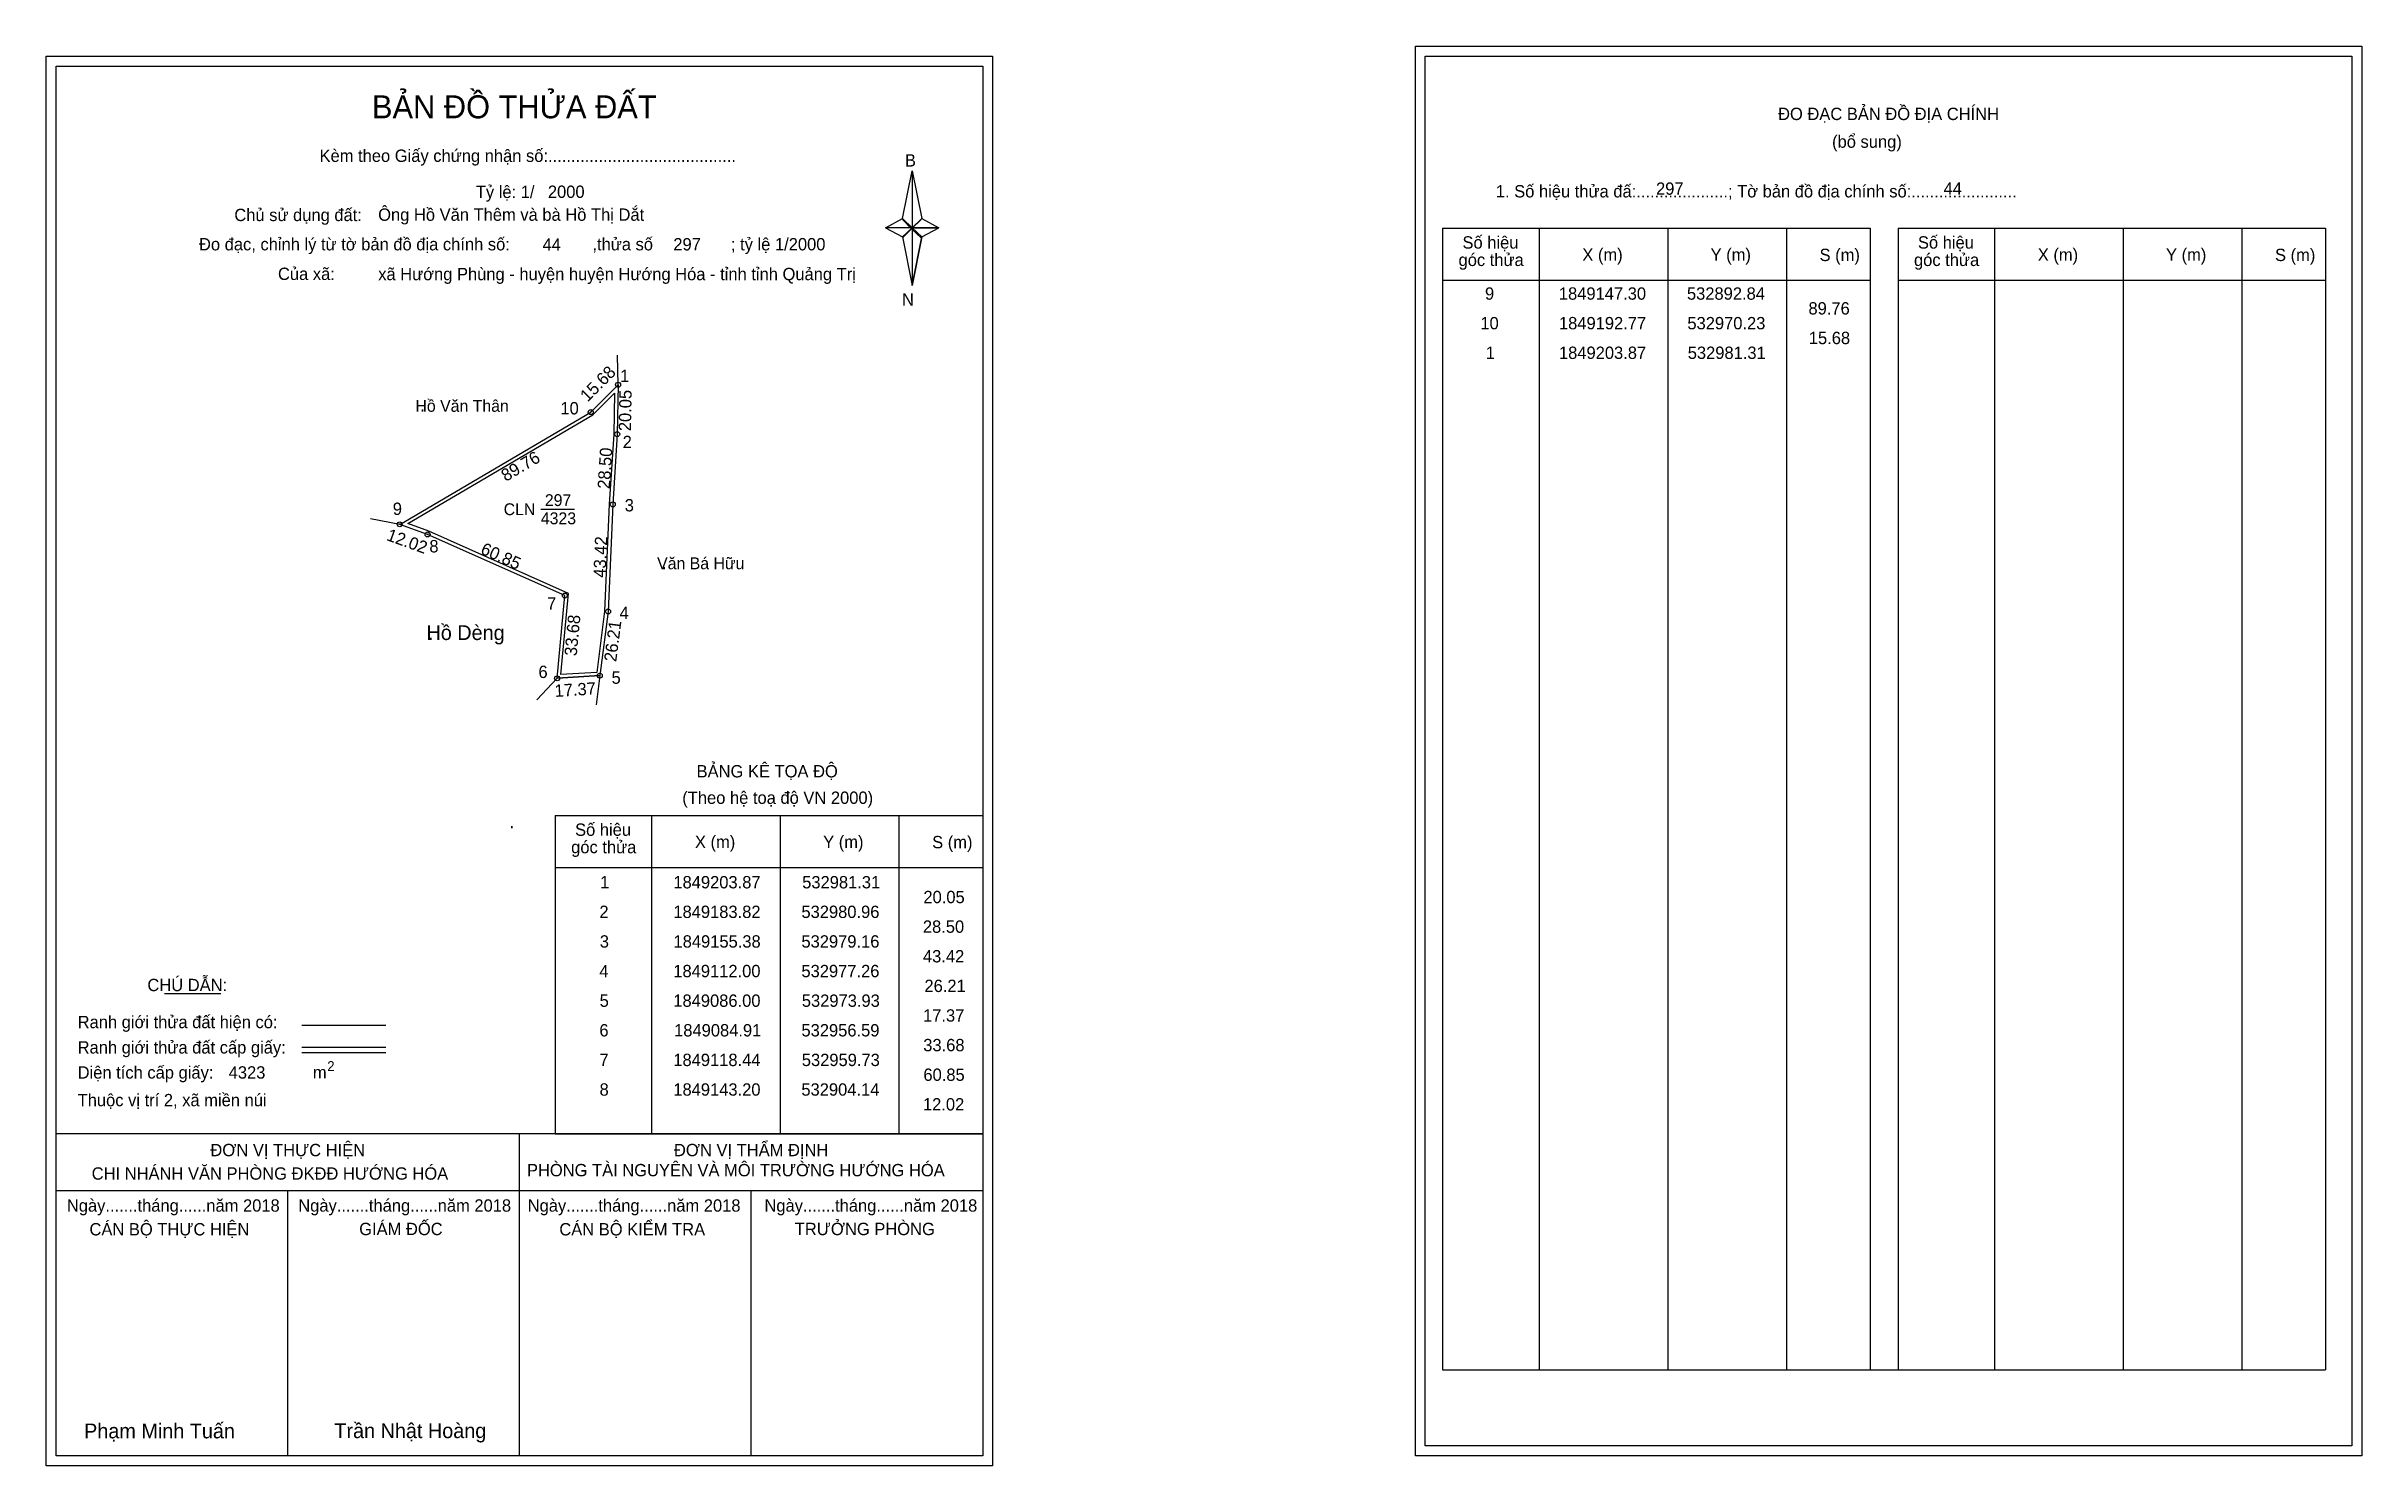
# Model space of a CAD drawing. Extents: x 532750 to 533688, y 1848766 to 1849341.
import ezdxf

# ---------------------------------------------------------------- set-up
doc = ezdxf.new("R2010")
doc.units = 0
for name, color, linetype in [('Level 1', 7, 'Continuous'), ('Level 10', 7, 'Continuous'), ('Level 11', 7, 'Continuous'), ('Level 13', 7, 'Continuous'), ('Level 27', 7, 'Continuous'), ('Level 3', 7, 'Continuous'), ('Level 36', 7, 'Continuous'), ('Level 49', 7, 'Continuous'), ('Level 53', 7, 'Continuous'), ('Level 55', 7, 'Continuous'), ('Level 6', 7, 'Continuous'), ('Level 60', 7, 'Continuous'), ('Level 63', 7, 'Continuous'), ('Level 9', 7, 'Continuous')]:
    doc.layers.add(name, color=color, linetype=linetype)

msp = doc.modelspace()

# ---------------------------------------------------------------- linework, layer by layer
at = {"layer": 'Level 1'}
for p, q in [((532753.67, 1849333), (532753.67, 1849333)), ((533308.31, 1849337), (533308.31, 1849337)), ((533096.51, 1849271.24), (533100.45, 1849290.52)), ((533100.45, 1849290.52), (533100.45, 1849267.47)), ((533100.45, 1849290.52), (533104.38, 1849271.24)), ((533089.62, 1849267.47), (533096.51, 1849271.24)), ((533096.51, 1849271.24), (533100.45, 1849267.47)), ((533100.15, 1849267.03), (533096.51, 1849270.8)), ((533100.45, 1849267.47), (533096.51, 1849263.79)), ((533100.15, 1849267.03), (533096.51, 1849263.35)), ((533096.51, 1849263.35), (533100.15, 1849267.03)), ((533104.09, 1849270.8), (533100.15, 1849267.03)), ((533100.15, 1849267.03), (533104.09, 1849270.8)), ((533104.09, 1849263.35), (533100.15, 1849267.03)), ((533104.38, 1849271.24), (533100.45, 1849267.47)), ((533100.45, 1849267.47), (533100.45, 1849244.07)), ((533100.45, 1849267.47), (533111.27, 1849267.47)), ((533100.45, 1849267.47), (533104.38, 1849263.79)), ((533104.38, 1849263.79), (533111.27, 1849267.47)), ((533315.38, 1849267.29), (533488.58, 1849267.29)), ((533354.56, 1848804.76), (533354.56, 1849267.29)), ((533406.7, 1848804.76), (533406.7, 1849267.29)), ((533454.65, 1849267.29), (533454.65, 1848804.76)), ((533488.58, 1849267.29), (533488.58, 1848804.76)), ((533499.89, 1849267.29), (533673.1, 1849267.29)), ((533539.07, 1848804.76), (533539.07, 1849267.29)), ((533591.22, 1848804.76), (533591.22, 1849267.29)), ((533639.16, 1849267.29), (533639.16, 1848804.76)), ((533673.1, 1849267.29), (533673.1, 1848804.76)), ((533096.51, 1849263.79), (533100.45, 1849244.07)), ((533104.38, 1849263.79), (533100.45, 1849244.07)), ((533315.38, 1849246.24), (533488.58, 1849246.24)), ((533499.89, 1849246.24), (533673.1, 1849246.24)), ((532955.86, 1849029.35), (533129.06, 1849029.35)), ((532995.04, 1848900.3), (532995.04, 1849029.35)), ((533047.18, 1848900.3), (533047.18, 1849029.35)), ((533095.12, 1849029.35), (533095.12, 1848900.3)), ((532955.86, 1849008.29), (533129.06, 1849008.29)), ((532797.5, 1848957.13), (532820.31, 1848957.13)), ((532853.23, 1848944.33), (532887.26, 1848944.33)), ((532853.23, 1848935.43), (532887.26, 1848935.43)), ((532853.23, 1848933.24), (532887.26, 1848933.24)), ((532967.32, 1848900.3), (532753.66, 1848900.3)), ((533129.06, 1848900.3), (532919.38, 1848900.3)), ((532941.36, 1848769.85), (532941.36, 1848900.3)), ((532955.86, 1848900.29), (533129.06, 1848900.29)), ((533129.06, 1848877.2), (532753.66, 1848877.2)), ((532847.51, 1848769.85), (532847.51, 1848877.2)), ((533035.21, 1848769.85), (533035.21, 1848877.2)), ((533315.38, 1848804.76), (533673.1, 1848804.76)), ((533129.06, 1848769.85), (533129.06, 1848769.85)), ((533683.71, 1848773.85), (533683.71, 1848773.85))]:
    msp.add_line(p, q, dxfattribs=at)
for points in [[(533096.51, 1849271.24), (533100.45, 1849290.52), (533100.45, 1849267.47)], [(533089.62, 1849267.47), (533096.51, 1849263.79), (533100.45, 1849267.47)], [(533100.45, 1849267.47), (533104.38, 1849271.24), (533111.27, 1849267.47)], [(533100.45, 1849267.47), (533100.45, 1849244.07), (533104.38, 1849263.79)]]:
    msp.add_lwpolyline(points, close=True, dxfattribs=at)
at = {"layer": 'Level 10'}
msp.add_line((532956.59, 1849084.91), (532973.93, 1849086), dxfattribs=at)
for points in [[(532973.93, 1849086), (532956.59, 1849084.91), (532959.73, 1849118.44), (532904.14, 1849143.2), (532892.84, 1849147.3), (532970.23, 1849192.77), (532981.31, 1849203.87), (532980.96, 1849183.82), (532979.16, 1849155.38), (532977.26, 1849112)], [(532972.69, 1849087.32), (532958.14, 1849086.41), (532961.22, 1849119.31), (532904.66, 1849144.5), (532896.12, 1849147.6), (532971.09, 1849191.65), (532979.85, 1849200.43), (532979.56, 1849183.88), (532977.76, 1849155.45), (532975.86, 1849112.12)]]:
    msp.add_lwpolyline(points, close=True, dxfattribs=at)
at = {"layer": 'Level 11'}
for centre in [(532981.31, 1849203.87), (532970.23, 1849192.77), (532980.96, 1849183.82), (532979.16, 1849155.38), (532892.84, 1849147.3), (532904.14, 1849143.2), (532959.73, 1849118.44), (532977.26, 1849112), (532956.59, 1849084.91), (532973.93, 1849086), (532973.93, 1849086)]:
    msp.add_circle(centre, 1, dxfattribs=at)
at = {"layer": 'Level 27'}
for p, q in [((532981.31, 1849203.87), (532981.11, 1849215.87)), ((532892.84, 1849147.3), (532881.04, 1849149.47)), ((532973.93, 1849086), (532972.41, 1849074.1)), ((532956.59, 1849084.91), (532948.41, 1849076.13))]:
    msp.add_line(p, q, dxfattribs=at)
at = {"layer": 'Level 3'}
for p, q in [((533315.38, 1849267.29), (533315.38, 1848804.76)), ((533499.89, 1849267.29), (533499.89, 1848804.76)), ((532955.86, 1849029.35), (532955.86, 1848900.3))]:
    msp.add_line(p, q, dxfattribs=at)
at = {"layer": 'Level 63'}
for points in [[(533304.32, 1849341), (533687.72, 1849341), (533687.72, 1848769.85), (533304.32, 1848769.85)], [(532749.66, 1849337), (533133.06, 1849337), (533133.06, 1848765.85), (532749.66, 1848765.85)], [(532753.66, 1849333), (533129.06, 1849333), (533129.06, 1848769.85), (532753.66, 1848769.85)], [(533308.32, 1849337), (533683.72, 1849337), (533683.72, 1848773.85), (533308.32, 1848773.85)]]:
    msp.add_lwpolyline(points, close=True, dxfattribs=at)
at = {"layer": 'Level 9'}
msp.add_line((532949.99, 1849153.42), (532963.61, 1849153.42), dxfattribs=at)

# ---------------------------------------------------------------- texts
at = {"layer": 'Level 1'}
for s, height, p in [('BẢN ĐỒ THỬA ĐẤT', 9.3313, (532881.6, 1849311.82)), ('ĐO ĐẠC BẢN ĐỒ ĐỊA CHÍNH', 5, (533451.27, 1849311.12)), ('(bổ sung)', 5, (533473.15, 1849299.88)), ('Kèm theo Giấy chứng nhận số:.........................................', 5, (532860.36, 1849294.16)), ('B', 5, (533097.53, 1849292.28)), ('1. Số hiệu thửa đấ:....................; Tờ bản đồ địa chính số:.......................', 5, (533336.93, 1849279.76)), ('Chủ sử dụng đất:', 5, (532825.84, 1849270.17)), ('Đo đạc, chỉnh lý từ tờ bản đồ địa chính số:                  ,thửa số                 ; tỷ lệ 1/2000', 5, (532811.53, 1849258.31)), ('Số hiệu', 5, (533323.41, 1849259.03)), ('Số hiệu', 5, (533507.93, 1849259.03)), ('góc thửa', 5, (533321.82, 1849251.97)), ('X (m)', 5, (533371.97, 1849254.08)), ('Y (m)', 5, (533423.93, 1849254.08)), ('S (m)', 5, (533468.08, 1849253.98)), ('góc thửa', 5, (533506.34, 1849251.97)), ('X (m)', 5, (533556.49, 1849254.08)), ('Y (m)', 5, (533608.44, 1849254.08)), ('S (m)', 5, (533652.6, 1849253.98)), ('Của xã:', 5, (532843.52, 1849246.31)), ('N', 5, (533096.33, 1849235.94)), ('BẢNG KÊ TỌA ĐỘ', 5, (533013.12, 1849044.75)), ('(Theo hệ toạ độ VN 2000)', 5, (533007.32, 1849034.03)), ('Số hiệu', 5, (532963.89, 1849021.08)), ('X (m)', 5, (533012.45, 1849016.13)), ('Y (m)', 5, (533064.4, 1849016.13)), ('S (m)', 5, (533108.56, 1849016.03)), ('góc thửa', 5, (532962.3, 1849014.02)), ('CHÚ DẪN:', 5, (532790.62, 1848958.14)), ('Ranh giới thửa đất hiện có:', 5, (532762.36, 1848943.14)), ('Ranh giới thửa đất cấp giấy:', 5, (532762.36, 1848932.86)), ('Diện tích cấp giấy:', 5, (532762.36, 1848922.7)), ('m', 5, (532857.67, 1848922.75)), ('2', 4, (532863.47, 1848925.77)), ('Thuộc vị trí 2, xã miền núi', 5, (532762.36, 1848911.5)), ('ĐƠN VỊ THỰC HIỆN', 5, (532816.13, 1848891.26)), ('PHÒNG TÀI NGUYÊN VÀ MÔI TRƯỜNG HƯỚNG HÓA', 5, (532944.39, 1848883.12)), ('ĐƠN VỊ THẨM ĐỊNH', 5, (533003.94, 1848891.26)), ('CHI NHÁNH VĂN PHÒNG ĐKĐĐ HƯỚNG HÓA', 5, (532768.05, 1848881.75)), ('Ngày.......tháng......năm 2018', 5, (532758, 1848868.79)), ('Ngày.......tháng......năm 2018', 5, (532851.74, 1848868.79)), ('Ngày.......tháng......năm 2018', 5, (532944.69, 1848868.79)), ('Ngày.......tháng......năm 2018', 5, (533040.61, 1848868.79)), ('CÁN BỘ THỰC HIỆN', 5, (532767.16, 1848859.16)), ('GIÁM ĐỐC', 5, (532876.43, 1848859.28)), ('CÁN BỘ KIỂM TRA', 5, (532957.51, 1848859.16)), ('TRƯỞNG PHÒNG', 5, (533052.89, 1848859.28)), ('Phạm Minh Tuấn', 6, (532764.98, 1848776.93)), ('Trần Nhật Hoàng', 6, (532866.37, 1848777.03))]:
    msp.add_text(s, height=height, dxfattribs=at).set_placement(p)
at = {"layer": 'Level 11'}
msp.add_text('Tỷ lệ: 1/', height=5, dxfattribs=at).set_placement((532923.68, 1849279.53))
at = {"layer": 'Level 13'}
for s, p in [('CLN', (532934.96, 1849151.02)), ('4323', (532950.01, 1849147.34)), ('297', (532951.64, 1849154.7))]:
    msp.add_text(s, height=4.8, dxfattribs=at).set_placement(p)
at = {"layer": 'Level 36'}
for p in [(532900.96, 1849192.9), (532998.8, 1849129.11), (532904.35, 1849100.42), (532937.14, 1849024.18)]:
    msp.add_text('.', height=6, dxfattribs=at).set_placement(p)
at = {"layer": 'Level 49'}
for s, rotation, p in [('15.68', 45.05166, (532968.96, 1849196.64)), ('20.05', 88.99993, (532986.55, 1849185.01)), ('89.76', 30.43609, (532935.81, 1849164.47)), ('28.50', 86.37852, (532977.95, 1849161.54)), ('12.02', 340.05762, (532887.17, 1849140.98)), ('43.42', 87.49211, (532976.25, 1849125.61)), ('60.85', 335.99162, (532925.22, 1849135.56)), ('33.68', 84.65, (532964.52, 1849093.76)), ('26.21', 82.70147, (532980.55, 1849091.41)), ('17.37', 3.59691, (532955.74, 1849077.33))]:
    msp.add_text(s, height=5, rotation=rotation, dxfattribs=at).set_placement(p)
at = {"layer": 'Level 53'}
for s, p in [('9', (533332.53, 1849238.32)), ('1849147.30', (533362.46, 1849238.32)), ('532892.84', (533414.35, 1849238.32)), ('89.76', (533463.58, 1849232.32)), ('10', (533330.66, 1849226.32)), ('1849192.77', (533362.5, 1849226.32)), ('532970.23', (533414.53, 1849226.32)), ('1', (533332.82, 1849214.32)), ('1849203.87', (533362.5, 1849214.32)), ('532981.31', (533414.67, 1849214.32)), ('15.68', (533463.72, 1849220.32)), ('1', (532974.05, 1848999.79)), ('1849203.87', (533003.72, 1848999.79)), ('532981.31', (533055.9, 1848999.79)), ('2', (532973.75, 1848987.79)), ('1849183.82', (533003.71, 1848987.79)), ('532980.96', (533055.59, 1848987.79)), ('20.05', (533105.01, 1848993.79)), ('28.50', (533104.79, 1848981.79)), ('3', (532973.91, 1848975.79)), ('1849155.38', (533003.77, 1848975.79)), ('532979.16', (533055.59, 1848975.79)), ('43.42', (533104.83, 1848969.79)), ('4', (532973.73, 1848963.79)), ('1849112.00', (533003.69, 1848963.79)), ('532977.26', (533055.59, 1848963.79)), ('5', (532973.84, 1848951.79)), ('1849086.00', (533003.69, 1848951.79)), ('532973.93', (533055.75, 1848951.79)), ('26.21', (533105.43, 1848957.79)), ('17.37', (533104.86, 1848945.79)), ('6', (532973.74, 1848939.79)), ('1849084.91', (533004.01, 1848939.79)), ('532956.59', (533055.6, 1848939.79)), ('33.68', (533104.95, 1848933.79)), ('7', (532973.76, 1848927.79)), ('1849118.44', (533003.69, 1848927.79)), ('532959.73', (533055.75, 1848927.79)), ('60.85', (533105.01, 1848921.79)), ('8', (532973.81, 1848915.79)), ('1849143.20', (533003.69, 1848915.79)), ('532904.14', (533055.57, 1848915.79)), ('12.02', (533104.83, 1848909.79))]:
    msp.add_text(s, height=5, dxfattribs=at).set_placement(p)
at = {"layer": 'Level 55'}
for s, height, p in [('1', 0.8, (532981.09, 1849203.87)), ('0', 0.22, (532981.23, 1849203.65)), ('0', 0.22, (532981.23, 1849203.65)), ('0', 0.22, (532981.23, 1849203.65)), ('0', 0.22, (532981.23, 1849203.65)), ('10', 0.8, (532969.66, 1849192.77)), ('0', 0.22, (532970.15, 1849192.55)), ('0', 0.22, (532970.15, 1849192.55)), ('2', 0.8, (532980.69, 1849183.82)), ('0', 0.22, (532980.88, 1849183.6)), ('0', 0.22, (532980.88, 1849183.6)), ('3', 0.8, (532978.91, 1849155.38)), ('0', 0.22, (532979.08, 1849155.16)), ('0', 0.22, (532979.08, 1849155.16)), ('9', 0.8, (532892.57, 1849147.3)), ('0', 0.22, (532892.76, 1849147.08)), ('0', 0.22, (532892.76, 1849147.08)), ('0', 0.22, (532892.76, 1849147.08)), ('8', 0.8, (532903.88, 1849143.2)), ('0', 0.22, (532904.06, 1849142.98)), ('7', 0.8, (532959.46, 1849118.44)), ('0', 0.22, (532959.65, 1849118.22)), ('4', 0.8, (532976.98, 1849112)), ('0', 0.22, (532977.18, 1849111.78)), ('0', 0.22, (532977.18, 1849111.78)), ('6', 0.8, (532956.32, 1849084.91)), ('5', 0.8, (532973.67, 1849086)), ('0', 0.22, (532973.85, 1849085.78)), ('0', 0.22, (532973.85, 1849085.78)), ('0', 0.22, (532973.85, 1849085.78)), ('0', 0.22, (532956.51, 1849084.69)), ('0', 0.22, (532956.51, 1849084.69))]:
    msp.add_text(s, height=height, dxfattribs=at).set_placement(p)
at = {"layer": 'Level 6'}
for s, p in [('2000', (532952.87, 1849279.57)), ('297', (533401.83, 1849280.84)), ('44', (533518.32, 1849280.88)), ('Ông Hồ Văn Thêm và bà Hồ Thị Dắt', (532884.11, 1849270.3)), ('44', (532950.69, 1849258.13)), ('297', (533003.69, 1849258.29)), ('xã Hướng Phùng - huyện huyện Hướng Hóa - tỉnh tỉnh Quảng Trị', (532884.14, 1849246.22)), ('4323', (532823.55, 1848922.71))]:
    msp.add_text(s, height=5, dxfattribs=at).set_placement(p)
at = {"layer": 'Level 60'}
for s, height, p in [('Hồ Văn Thân', 4.8, (532899.22, 1849192.9)), ('Văn Bá Hữu', 4.8, (532997.13, 1849129.11)), ('Hồ Dèng', 6, (532903.69, 1849100.42))]:
    msp.add_text(s, height=height, dxfattribs=at).set_placement(p)
at = {"layer": 'Level 9'}
for s, p in [('1', (532982.12, 1849204.95)), ('10', (532957.95, 1849191.84)), ('2', (532983.17, 1849178.18)), ('9', (532890.04, 1849151.1)), ('3', (532984.01, 1849152.54)), ('8', (532904.85, 1849135.93)), ('7', (532952.52, 1849112.71)), ('4', (532981.92, 1849108.95)), ('6', (532949.05, 1849085.03)), ('5', (532978.67, 1849082.69))]:
    msp.add_text(s, height=5, dxfattribs=at).set_placement(p)

doc.saveas('drawing.dxf')
